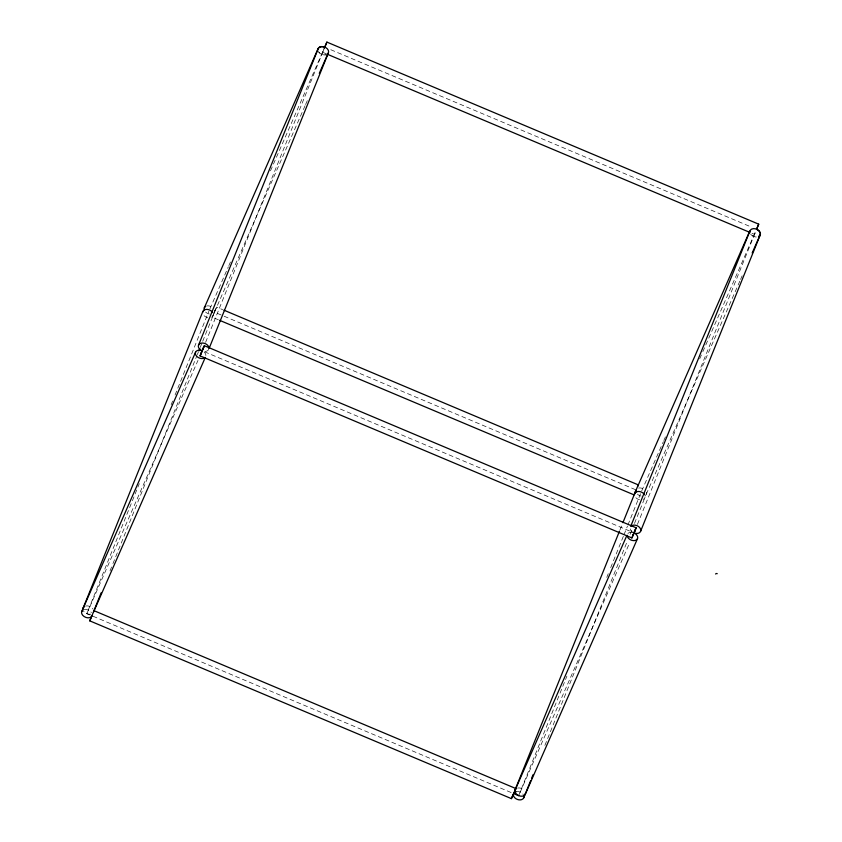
<?xml version="1.0" encoding="UTF-8"?>
<svg xmlns="http://www.w3.org/2000/svg" width="842" height="842" viewBox="0 0 842 842"><rect width="100%" height="100%" fill="white"/><g stroke="black" fill="none" stroke-linecap="round" stroke-linejoin="round"><path stroke-width="0.63" stroke-dasharray="4.21 3.16" d="M218.373 319.792L212.321 317.234L214.352 312.193L216.594 307.088L222.656 309.635M326.243 53.783L322.623 52.257L324.107 48.52M752.022 233.308L754.443 234.329L755.421 231.813M511.147 792.543L86.821 613.629L139.277 483.697M171.158 404.718L172.621 401.076M175.073 395.003L208.9 311.214M110.018 570.887L112.47 564.814M112.965 563.603L196.828 355.829M197.323 354.608L198.302 352.188M200.259 347.325L202.227 342.462M202.712 341.252L213.479 314.676M205.606 342.357L324.275 48.373M619.965 529.976L622.417 523.892M518.64 795.701L566.898 676.168M606.777 577.38L608.25 573.718M610.713 567.624L623.512 535.912M624.006 534.691L627.448 526.155M627.943 524.934L640.72 493.275M544.89 745.402L627.606 540.49M630.069 534.396L632.531 528.292M634.5 523.419L644.835 497.801M637.426 524.429L755.6 231.76M214.005 313.445L216.594 307.088M323.781 49.689L322.623 52.257M209.911 308.825L228.34 266.819M228.877 265.619L230.455 262.02M270.493 170.8L324.233 48.383M305.067 105.734L214.457 312.161L222.941 315.739M305.593 104.534L308.235 98.535M86.821 613.629L197.986 360.397M641.73 490.886L663.328 441.682M663.854 440.482L665.433 436.882M699.681 358.871L702.312 352.872M702.838 351.672L755 232.855M646.277 494.233L740.055 280.607M740.581 279.407L742.16 275.808M520.23 792.09L629.805 542.469M212.658 316.539L213.015 315.729M755.137 232.813L754.443 234.329M330.811 49.731L751.738 227.203M224.151 316.245L636.12 489.949M204.617 351.809L632.816 532.355M646.319 492.16A5.515 3.852 23.7 0 1 644.877 495.728M641.12 496.096A5.515 3.852 23.7 0 1 637.415 494.107M638.625 488.055A5.515 3.852 23.7 0 1 643.909 489.191M84.253 609.597A5.515 3.852 23.7 0 1 91.431 612.618M209.3 314.024A5.515 3.852 23.7 0 1 204.774 311.035M206.806 305.983A5.515 3.852 23.7 0 1 210.816 306.446M214.5 310.088A5.515 3.852 23.7 0 1 213.91 313.013M516.178 791.638A5.515 3.947 22 0 1 523.356 794.659M632.616 532.228A5.515 3.947 22 0 1 630.384 527.145M208.721 349.356A5.515 3.947 22 0 1 204.806 351.419M756.305 237.012A5.515 3.947 22 0 1 750.433 233.855A5.515 3.852 23.7 0 0 756.284 237.023M318.602 51.783A5.515 3.947 22 0 0 325.791 54.814A5.515 3.852 23.7 0 1 318.56 51.804M645.077 496.791A5.515 3.947 22 0 1 643.362 499.317M639.541 499.706A5.515 3.947 22 0 1 635.047 496.696M517.662 788.049A5.515 3.852 23.7 0 1 524.019 790.07M627.911 533.481A5.515 3.852 23.7 0 1 632.521 532.47M204.406 352.377A5.515 3.852 23.7 0 1 205.89 355.545M90.736 614.134A5.515 3.947 22 0 1 83.547 611.103M85.789 605.998A5.515 3.947 22 0 1 92.978 609.019M213.258 314.719A5.515 3.947 22 0 1 211.542 317.255M207.721 317.634A5.515 3.947 22 0 1 203.227 314.634"/><path stroke-width="1.26" d="M89.757 620.849L94.041 610.692L515.704 788.48L513.673 793.532L511.431 798.637L89.757 620.849L91.999 615.744A5.515 3.852 23.7 0 1 84.116 616.523A5.515 3.852 23.7 0 1 83.147 609.997M200.059 355.871L204.343 345.715L636.163 527.787L634.131 532.828L631.889 537.933L200.059 355.871L204.343 345.715M756.684 229.213L758.716 224.172L326.896 42.1L324.865 47.152M219.583 320.307L634.026 494.864M223.867 310.151L638.268 484.876L634.321 494.328M631.889 537.933L636.163 527.787M83.19 607.924L202.859 311.445M198.565 345.083L318.244 48.604M93.83 610.987L101.187 592.757M198.796 350.967L199.775 348.535M203.648 347.22L200.617 354.398M209.216 348.146L328.391 52.888M515.493 788.775L619.48 531.186M622.912 522.682L634.679 493.517M630.879 525.934L750.064 230.676M523.724 797.848L530.618 780.766M531.597 778.324L533.081 774.672M635.468 529.292L632.963 535.27M640.541 531.428L760.221 234.96M634.963 492.517L635.468 491.296M512.915 794.901L511.431 798.637M324.654 47.205L326.896 42.1M204.301 307.877L318.097 48.647M81.748 611.492L195.544 352.261M319.297 73.328L327.727 54.13M93.483 612.166L205.164 357.745M637.71 486.339L749.391 231.918M515.157 789.954L626.837 535.533M752.169 253L760.073 235.002M525.303 794.227L637.52 538.606M637.931 485.571L638.268 484.876M515.367 789.175L515.704 788.48M758.716 224.172L756.474 229.277A5.515 3.852 23.7 0 1 759.6 231.845M327.454 54.298L749.601 232.287M513.567 793.564L518.64 795.701M715.637 574.023A1.347 0.937 23.7 0 1 717.226 573.676M523.829 795.753A5.515 3.947 22 0 1 520.261 799.889A5.515 3.947 22 0 1 513.736 796.385A5.515 3.947 22 0 1 516.178 791.638M318.002 49.615A5.515 3.947 22 0 1 325.549 47.447A5.515 3.947 22 0 1 326.928 54.404M758.747 236.476A5.515 3.947 22 0 0 757.379 229.519A5.515 3.947 22 0 0 749.822 231.687A5.515 3.852 23.7 0 0 749.875 232.792M630.974 526.292A5.515 3.947 22 0 1 637.91 526.103A5.515 3.947 22 0 1 640.383 531.734A5.515 3.947 22 0 1 633.879 532.902A5.515 3.852 23.7 0 1 637.626 538.291A5.515 3.852 23.7 0 1 631.9 540.353A5.515 3.852 23.7 0 1 627.164 535.323M208.953 348.356A5.515 3.947 22 0 0 204.322 343.294A5.515 3.947 22 0 0 198.449 345.399A5.515 3.947 22 0 0 202.059 350.83A5.515 3.852 23.7 0 0 195.681 351.956A5.515 3.852 23.7 0 0 198.312 357.545A5.515 3.852 23.7 0 0 205.153 357.397M636.089 492.023A5.515 3.852 23.7 0 1 636.12 489.949M760.115 232.929A5.515 3.852 23.7 0 1 758.674 236.497M634.447 494.528A5.515 3.947 22 0 1 638.594 491.465A5.515 3.947 22 0 1 644.467 494.622M204.259 309.951A5.515 3.852 23.7 0 1 205.701 306.383M317.897 49.646A5.515 3.852 23.7 0 1 324.612 47.215M202.627 312.456A5.515 3.947 22 0 1 206.774 309.393A5.515 3.947 22 0 1 212.647 312.55M525.503 793.238A5.515 3.852 23.7 0 1 518.135 795.353A5.515 3.852 23.7 0 1 516.556 788.449M82.948 608.934A5.515 3.947 22 0 1 84.663 606.398"/></g></svg>
